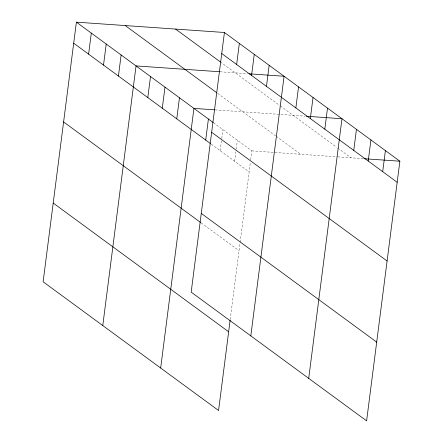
<?xml version="1.0" encoding="UTF-8"?>
<svg xmlns="http://www.w3.org/2000/svg" width="443" height="443" viewBox="0 0 443 443"><rect width="100%" height="100%" fill="white"/><g stroke="black" fill="none" stroke-linecap="round" stroke-linejoin="round"><path stroke-width="0.33" stroke-dasharray="2.21 1.66" d="M220.182 150.692L221.661 139.146M221.749 138.465L222.879 129.633M234.652 161.313L235.87 151.799M236.219 149.086L237.354 140.254M230.222 319.508L240.006 243.135M240.095 242.448L250.345 162.42M250.694 159.701L251.823 150.869L213.969 123.099M220.06 71.783L247.615 73.71M215.265 109.881L304.823 116.138M251.823 150.869L337.228 156.833M337.915 156.883L363.404 158.66M220.315 61.898L279.76 105.517M280.319 105.927L336.542 147.176M337.655 147.995L351.017 157.797M217.734 93.423L275.629 135.901M276.188 136.311L300.681 154.28M211.272 144.158L249.127 171.934M201.188 222.89L239.043 250.666"/><path stroke-width="0.66" d="M224.435 32.489L191.177 292.131L366.61 420.85L399.874 161.208L224.435 32.489L76.39 22.15L43.126 281.792L218.565 410.511L230.133 320.195M88.606 54.151L91.302 33.092M103.512 65.093L106.215 44.034M118.425 76.035L121.127 54.976M102.776 325.555L136.04 65.913L219.368 71.733M147.812 97.598L150.509 76.534M162.288 108.214L164.984 87.155M176.763 118.835L179.459 97.776M160.671 368.033L193.929 108.391L214.573 109.836M205.707 140.077L208.404 119.012M236.651 64.49L239.347 43.431M251.563 75.432L254.26 54.373M266.476 86.374L269.172 65.315M250.821 335.894L284.085 76.251L248.988 73.804M295.858 107.937L298.56 86.872M310.333 118.552L313.029 97.493M324.808 129.173L327.504 108.114M308.716 378.372L341.979 118.73L306.196 116.232M353.752 150.415L356.449 129.35M368.227 161.03L370.924 139.971M382.702 171.651L385.399 150.592M364.091 158.71L399.874 161.208M221.738 53.553L397.172 182.272M175.578 29.077L220.315 61.898M125.242 25.561L216.621 92.609M76.39 22.15L213.415 122.689M211.649 132.28L387.088 261.005M73.693 43.209L210.718 143.748M201.26 213.399L376.7 342.118M63.604 121.941L200.629 222.48M53.215 203.06L228.649 331.779"/></g></svg>
